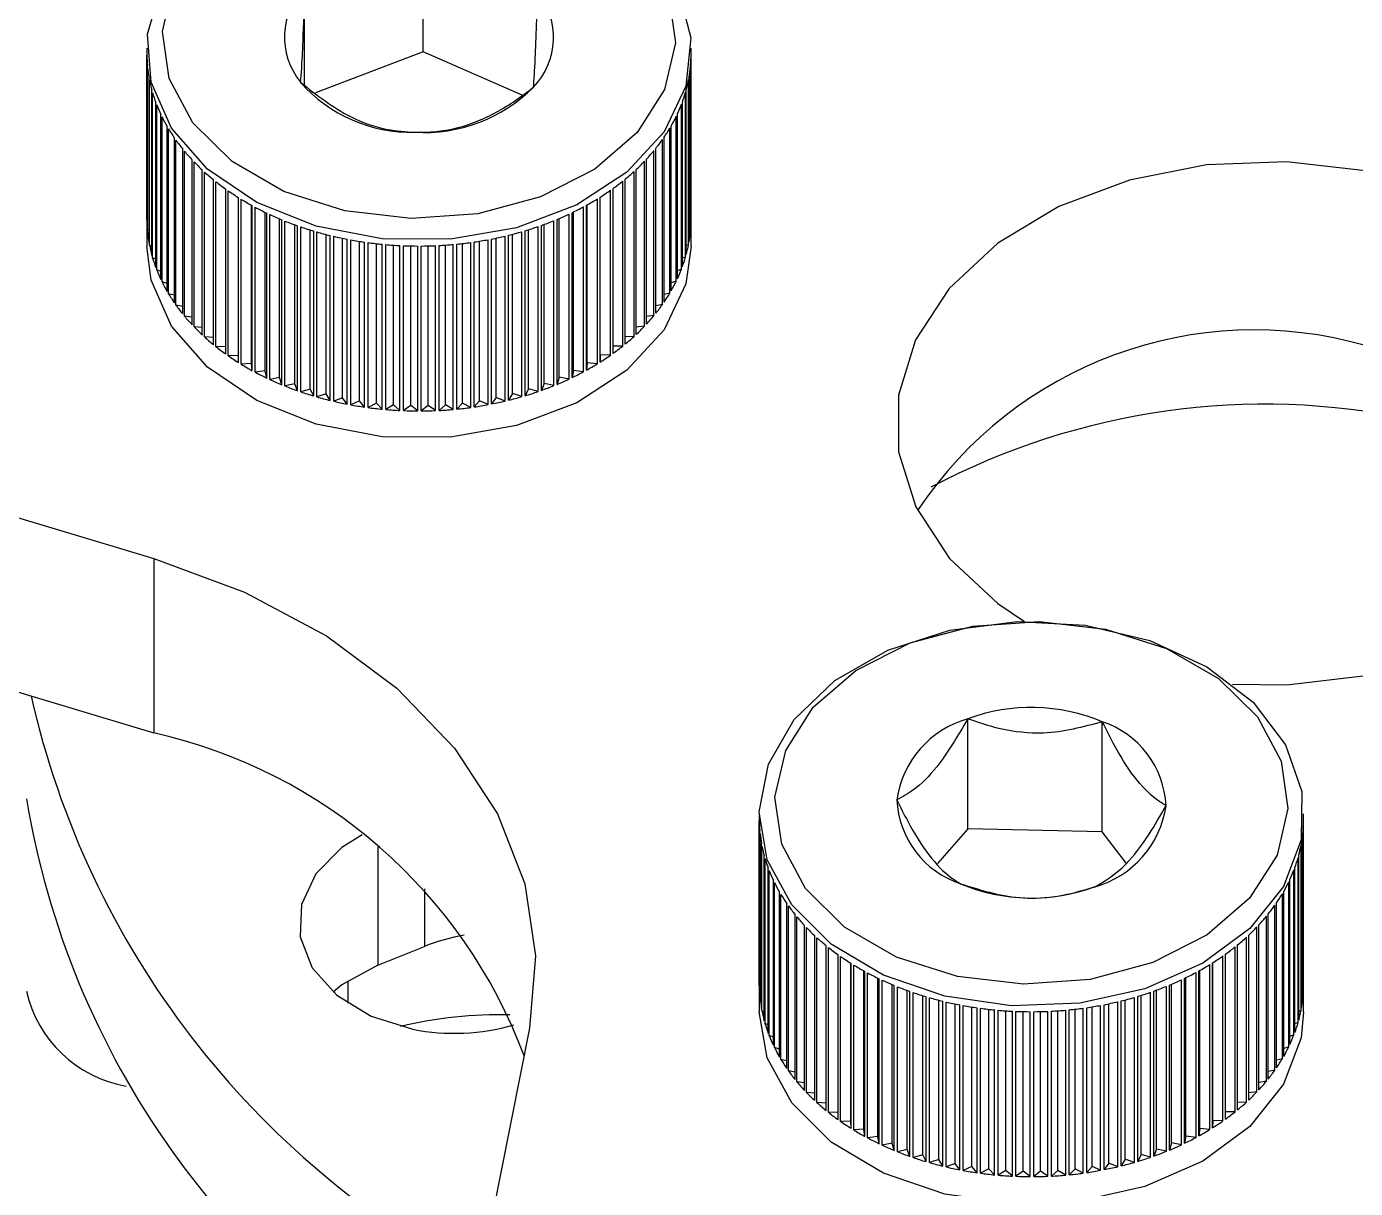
# Model space of a CAD drawing. Header units: inches. Extents: x -3.35 to 3.35, y -2.74 to 2.65.
# Drawn here: x -0.628 to 0.045, y 0.095 to 0.683 of the extents above; entities that cross this region are included whole.
import ezdxf

# ---------------------------------------------------------------- set-up
doc = ezdxf.new("R2010")
doc.units = ezdxf.units.IN
doc.header["$MEASUREMENT"] = 0

msp = doc.modelspace()

# ---------------------------------------------------------------- linework, layer by layer
at = {"color": 7, "linetype": 'Continuous', "lineweight": 25}
for p, q in [((-0.42711, 0.6701), (-0.42711, 0.72578)), ((-0.48719, 0.65333), (-0.48719, 0.70297)), ((-0.56701, 0.67202), (-0.56701, 0.5718)), ((-0.567, 0.58489), (-0.567, 0.66841)), ((-0.42711, 0.6701), (-0.48154, 0.64944)), ((-0.37688, 0.64811), (-0.42711, 0.6701)), ((-0.29142, 0.5718), (-0.29142, 0.67202)), ((-0.29142, 0.58527), (-0.29142, 0.66878)), ((-0.56675, 0.57979), (-0.56675, 0.66331)), ((-0.56663, 0.57852), (-0.56663, 0.66204)), ((-0.29175, 0.57889), (-0.29175, 0.66241)), ((-0.29164, 0.58017), (-0.29164, 0.66368)), ((-0.56591, 0.57345), (-0.56591, 0.65696)), ((-0.56567, 0.57218), (-0.56567, 0.6557)), ((-0.29268, 0.57255), (-0.29268, 0.65607)), ((-0.29245, 0.57382), (-0.29245, 0.65733)), ((-0.56448, 0.56715), (-0.56448, 0.65067)), ((-0.56413, 0.5659), (-0.56413, 0.64942)), ((-0.29419, 0.56627), (-0.29419, 0.64978)), ((-0.29384, 0.56752), (-0.29384, 0.65103)), ((-0.56248, 0.56093), (-0.56248, 0.64445)), ((-0.56201, 0.5597), (-0.56201, 0.64322)), ((-0.29628, 0.56006), (-0.29628, 0.64358)), ((-0.29581, 0.5613), (-0.29581, 0.64481)), ((-0.5599, 0.55482), (-0.5599, 0.63834)), ((-0.55931, 0.55362), (-0.55931, 0.63713)), ((-0.30146, 0.54919), (-0.30146, 0.63271)), ((-0.29894, 0.55397), (-0.29894, 0.63749)), ((-0.29836, 0.55518), (-0.29836, 0.6387)), ((-0.55676, 0.54885), (-0.55676, 0.63236)), ((-0.55607, 0.54767), (-0.55607, 0.63119)), ((-0.55308, 0.54303), (-0.55308, 0.62654)), ((-0.30512, 0.54336), (-0.30512, 0.62688)), ((-0.30215, 0.54801), (-0.30215, 0.63153)), ((-0.55228, 0.54188), (-0.55228, 0.6254)), ((-0.54886, 0.53739), (-0.54886, 0.62091)), ((-0.54796, 0.53629), (-0.54796, 0.6198)), ((-0.3102, 0.53661), (-0.3102, 0.62013)), ((-0.3093, 0.53772), (-0.3093, 0.62123)), ((-0.30591, 0.54222), (-0.30591, 0.62574)), ((-0.54414, 0.53196), (-0.54414, 0.61548)), ((-0.54313, 0.5309), (-0.54313, 0.61442)), ((-0.31499, 0.53121), (-0.31499, 0.61473)), ((-0.314, 0.53227), (-0.314, 0.61579)), ((-0.53892, 0.52676), (-0.53892, 0.61028)), ((-0.53782, 0.52575), (-0.53782, 0.60927)), ((-0.32028, 0.52604), (-0.32028, 0.60956)), ((-0.31919, 0.52706), (-0.31919, 0.61057)), ((-0.53323, 0.52181), (-0.53323, 0.60533)), ((-0.53204, 0.52085), (-0.53204, 0.60437)), ((-0.5271, 0.51714), (-0.5271, 0.60066)), ((-0.52582, 0.51624), (-0.52582, 0.59975)), ((-0.33223, 0.5165), (-0.33223, 0.60002)), ((-0.33095, 0.51741), (-0.33095, 0.60092)), ((-0.32603, 0.52113), (-0.32603, 0.60465)), ((-0.32485, 0.5221), (-0.32485, 0.60561)), ((-0.52063, 0.51643), (-0.52063, 0.59633)), ((-0.52054, 0.51276), (-0.52054, 0.59627)), ((-0.51919, 0.51192), (-0.51919, 0.59544)), ((-0.51403, 0.51235), (-0.51403, 0.59244)), ((-0.5136, 0.50869), (-0.5136, 0.59221)), ((-0.3444, 0.50892), (-0.3444, 0.59244)), ((-0.344, 0.51258), (-0.344, 0.59266)), ((-0.33884, 0.51216), (-0.33884, 0.59568)), ((-0.33748, 0.51301), (-0.33748, 0.59652)), ((-0.33742, 0.51668), (-0.33742, 0.59656)), ((-0.51217, 0.50792), (-0.51217, 0.59143)), ((-0.50706, 0.50859), (-0.50706, 0.58884)), ((-0.5063, 0.50495), (-0.5063, 0.58847)), ((-0.50479, 0.50425), (-0.50479, 0.58776)), ((-0.49976, 0.50515), (-0.49976, 0.58553)), ((-0.35823, 0.50535), (-0.35823, 0.58572)), ((-0.35319, 0.50445), (-0.35319, 0.58797)), ((-0.35169, 0.50516), (-0.35169, 0.58868)), ((-0.35095, 0.5088), (-0.35095, 0.58904)), ((-0.34583, 0.50814), (-0.34583, 0.59166)), ((-0.56675, 0.58473), (-0.567, 0.58489)), ((-0.49866, 0.50156), (-0.49866, 0.58508)), ((-0.4971, 0.50093), (-0.4971, 0.58444)), ((-0.49215, 0.50206), (-0.49215, 0.58256)), ((-0.49073, 0.49853), (-0.49073, 0.58205)), ((-0.48911, 0.49797), (-0.48911, 0.58148)), ((-0.48428, 0.49933), (-0.48428, 0.57992)), ((-0.48253, 0.49587), (-0.48253, 0.57939)), ((-0.48086, 0.49539), (-0.48086, 0.5789)), ((-0.37707, 0.49553), (-0.37707, 0.57904)), ((-0.3754, 0.49602), (-0.3754, 0.57953)), ((-0.37367, 0.49948), (-0.37367, 0.58006)), ((-0.36884, 0.49813), (-0.36884, 0.58165)), ((-0.36722, 0.4987), (-0.36722, 0.58221)), ((-0.36581, 0.50224), (-0.36581, 0.58272)), ((-0.36087, 0.50111), (-0.36087, 0.58463)), ((-0.35931, 0.50175), (-0.35931, 0.58527)), ((-0.29175, 0.57889), (-0.29245, 0.57851)), ((-0.29142, 0.58527), (-0.29164, 0.58512)), ((-0.56591, 0.57812), (-0.56663, 0.57852)), ((-0.56448, 0.5716), (-0.56567, 0.57218)), ((-0.47617, 0.49697), (-0.47617, 0.57763)), ((-0.47411, 0.4936), (-0.47411, 0.57711)), ((-0.4724, 0.49319), (-0.4724, 0.57671)), ((-0.46787, 0.49499), (-0.46787, 0.57571)), ((-0.46549, 0.49172), (-0.46549, 0.57524)), ((-0.46375, 0.49139), (-0.46375, 0.57491)), ((-0.45939, 0.49339), (-0.45939, 0.57416)), ((-0.45672, 0.49024), (-0.45672, 0.57376)), ((-0.45495, 0.49), (-0.45495, 0.57351)), ((-0.45079, 0.4922), (-0.45079, 0.573)), ((-0.44783, 0.48917), (-0.44783, 0.57269)), ((-0.44604, 0.48901), (-0.44604, 0.57253)), ((-0.44209, 0.4914), (-0.44209, 0.57222)), ((-0.43886, 0.48852), (-0.43886, 0.57204)), ((-0.41904, 0.48855), (-0.41904, 0.57206)), ((-0.41582, 0.49143), (-0.41582, 0.57226)), ((-0.41186, 0.48906), (-0.41186, 0.57257)), ((-0.41007, 0.48923), (-0.41007, 0.57274)), ((-0.40713, 0.49226), (-0.40713, 0.57306)), ((-0.40295, 0.49007), (-0.40295, 0.57358)), ((-0.40119, 0.49032), (-0.40119, 0.57383)), ((-0.39853, 0.49348), (-0.39853, 0.57424)), ((-0.39416, 0.49149), (-0.39416, 0.575)), ((-0.39242, 0.49182), (-0.39242, 0.57533)), ((-0.39007, 0.49509), (-0.39007, 0.57581)), ((-0.38552, 0.49331), (-0.38552, 0.57682)), ((-0.38382, 0.49372), (-0.38382, 0.57724)), ((-0.38177, 0.4971), (-0.38177, 0.57776)), ((-0.29268, 0.57255), (-0.29384, 0.57198)), ((-0.56248, 0.56521), (-0.56413, 0.5659)), ((-0.43706, 0.48844), (-0.43706, 0.57196)), ((-0.43334, 0.49101), (-0.43334, 0.57184)), ((-0.42985, 0.48828), (-0.42985, 0.5718)), ((-0.42805, 0.48828), (-0.42805, 0.5718)), ((-0.42457, 0.49102), (-0.42457, 0.57185)), ((-0.42084, 0.48846), (-0.42084, 0.57198)), ((-0.29419, 0.56627), (-0.29581, 0.56558)), ((-0.5599, 0.55894), (-0.56201, 0.5597)), ((-0.29628, 0.56006), (-0.29836, 0.55931)), ((-0.55676, 0.55284), (-0.55931, 0.55362)), ((-0.29894, 0.55397), (-0.30146, 0.5532)), ((-0.55308, 0.54692), (-0.55607, 0.54767)), ((-0.30215, 0.54801), (-0.30512, 0.54726)), ((-0.54886, 0.5412), (-0.55228, 0.54188)), ((-0.30591, 0.54222), (-0.3093, 0.54153)), ((-0.54414, 0.53571), (-0.54796, 0.53629)), ((-0.3102, 0.53661), (-0.314, 0.53603)), ((-0.53892, 0.53047), (-0.54313, 0.5309)), ((-0.53323, 0.5255), (-0.53782, 0.52575)), ((-0.32028, 0.52604), (-0.32485, 0.52578)), ((-0.31499, 0.53121), (-0.31919, 0.53077)), ((-0.5271, 0.52081), (-0.53204, 0.52085)), ((-0.32603, 0.52113), (-0.33095, 0.52108)), ((-0.90644, 0.51663), (-0.56346, 0.41366)), ((-0.52063, 0.51643), (-0.52582, 0.51624)), ((-0.52054, 0.51276), (-0.52063, 0.51643)), ((-0.51403, 0.51235), (-0.51919, 0.51192)), ((-0.5136, 0.50869), (-0.51403, 0.51235)), ((-0.344, 0.51258), (-0.3444, 0.50892)), ((-0.33884, 0.51216), (-0.344, 0.51258)), ((-0.33742, 0.51668), (-0.33748, 0.51301)), ((-0.33223, 0.5165), (-0.33742, 0.51668)), ((-0.50706, 0.50859), (-0.51217, 0.50792)), ((-0.5063, 0.50495), (-0.50706, 0.50859)), ((-0.49976, 0.50515), (-0.50479, 0.50425)), ((-0.49866, 0.50156), (-0.49976, 0.50515)), ((-0.35823, 0.50535), (-0.35931, 0.50175)), ((-0.35319, 0.50445), (-0.35823, 0.50535)), ((-0.35095, 0.5088), (-0.35169, 0.50516)), ((-0.34583, 0.50814), (-0.35095, 0.5088)), ((-0.49215, 0.50206), (-0.4971, 0.50093)), ((-0.49073, 0.49853), (-0.49215, 0.50206)), ((-0.48428, 0.49933), (-0.48911, 0.49797)), ((-0.48253, 0.49587), (-0.48428, 0.49933)), ((-0.37367, 0.49948), (-0.3754, 0.49602)), ((-0.36884, 0.49813), (-0.37367, 0.49948)), ((-0.36581, 0.50224), (-0.36722, 0.4987)), ((-0.36087, 0.50111), (-0.36581, 0.50224)), ((-0.47617, 0.49697), (-0.48086, 0.49539)), ((-0.47411, 0.4936), (-0.47617, 0.49697)), ((-0.46787, 0.49499), (-0.4724, 0.49319)), ((-0.46549, 0.49172), (-0.46787, 0.49499)), ((-0.45939, 0.49339), (-0.46375, 0.49139)), ((-0.45672, 0.49024), (-0.45939, 0.49339)), ((-0.45079, 0.4922), (-0.45495, 0.49)), ((-0.44783, 0.48917), (-0.45079, 0.4922)), ((-0.44209, 0.4914), (-0.44604, 0.48901)), ((-0.43886, 0.48852), (-0.44209, 0.4914)), ((-0.41582, 0.49143), (-0.41904, 0.48855)), ((-0.41186, 0.48906), (-0.41582, 0.49143)), ((-0.40713, 0.49226), (-0.41007, 0.48923)), ((-0.40295, 0.49007), (-0.40713, 0.49226)), ((-0.39853, 0.49348), (-0.40119, 0.49032)), ((-0.39416, 0.49149), (-0.39853, 0.49348)), ((-0.39007, 0.49509), (-0.39242, 0.49182)), ((-0.38552, 0.49331), (-0.39007, 0.49509)), ((-0.38177, 0.4971), (-0.38382, 0.49372)), ((-0.37707, 0.49553), (-0.38177, 0.4971)), ((-0.43334, 0.49101), (-0.43706, 0.48844)), ((-0.42985, 0.48828), (-0.43334, 0.49101)), ((-0.42457, 0.49102), (-0.42805, 0.48828)), ((-0.42084, 0.48846), (-0.42457, 0.49102)), ((-0.90644, 0.42824), (-0.56346, 0.32527)), ((-0.56346, 0.41366), (-0.56346, 0.32527)), ((-0.15133, 0.2767), (-0.15133, 0.33237)), ((-0.08317, 0.27521), (-0.08317, 0.33089)), ((-0.25686, 0.28432), (-0.25686, 0.1841)), ((0.01873, 0.1841), (0.01873, 0.28432)), ((-0.25686, 0.1972), (-0.25686, 0.28072)), ((-0.15133, 0.2767), (-0.16671, 0.25914)), ((-0.08317, 0.27521), (-0.15133, 0.2767)), ((0.0185, 0.19247), (0.0185, 0.27599)), ((0.01872, 0.19757), (0.01872, 0.28109)), ((-0.25661, 0.1921), (-0.25661, 0.27562)), ((-0.25649, 0.19083), (-0.25649, 0.27434)), ((-0.25577, 0.18575), (-0.25577, 0.26927)), ((-0.07098, 0.25916), (-0.08317, 0.27521)), ((0.01769, 0.18612), (0.01769, 0.26964)), ((0.01839, 0.1912), (0.01839, 0.27472)), ((-0.44998, 0.26756), (-0.44998, 0.20773)), ((-0.25553, 0.18449), (-0.25553, 0.268)), ((-0.25434, 0.17946), (-0.25434, 0.26297)), ((0.0163, 0.17982), (0.0163, 0.26334)), ((0.01746, 0.18486), (0.01746, 0.26838)), ((-0.25398, 0.17821), (-0.25398, 0.26172)), ((-0.25233, 0.17324), (-0.25233, 0.25676)), ((0.01386, 0.17237), (0.01386, 0.25589)), ((0.01433, 0.1736), (0.01433, 0.25712)), ((0.01595, 0.17857), (0.01595, 0.26209)), ((-0.25186, 0.17201), (-0.25186, 0.25553)), ((-0.24975, 0.16713), (-0.24975, 0.25065)), ((-0.24917, 0.16592), (-0.24917, 0.24944)), ((0.01121, 0.16628), (0.01121, 0.24979)), ((0.01178, 0.16749), (0.01178, 0.251)), ((-0.42646, 0.24637), (-0.42646, 0.21713)), ((-0.24662, 0.16115), (-0.24662, 0.24467)), ((-0.24592, 0.15998), (-0.24592, 0.24349)), ((0.00799, 0.16032), (0.00799, 0.24384)), ((0.00868, 0.1615), (0.00868, 0.24502)), ((-0.24293, 0.15533), (-0.24293, 0.23885)), ((-0.24213, 0.15419), (-0.24213, 0.23771)), ((0.00423, 0.15453), (0.00423, 0.23804)), ((0.00503, 0.15567), (0.00503, 0.23919)), ((-0.23872, 0.1497), (-0.23872, 0.23321)), ((-0.23782, 0.14859), (-0.23782, 0.23211)), ((-0.00005, 0.14892), (-0.00005, 0.23243)), ((0.00084, 0.15002), (0.00084, 0.23354)), ((-0.23399, 0.14427), (-0.23399, 0.22778)), ((-0.23299, 0.14321), (-0.23299, 0.22672)), ((-0.22878, 0.13907), (-0.22878, 0.22258)), ((-0.00904, 0.13937), (-0.00904, 0.22288)), ((-0.00485, 0.14352), (-0.00485, 0.22703)), ((-0.00385, 0.14458), (-0.00385, 0.2281)), ((-0.44998, 0.20773), (-0.42646, 0.21713)), ((-0.22768, 0.13806), (-0.22768, 0.22157)), ((-0.22309, 0.13412), (-0.22309, 0.21764)), ((-0.2219, 0.13316), (-0.2219, 0.21668)), ((-0.01589, 0.13344), (-0.01589, 0.21696)), ((-0.0147, 0.1344), (-0.0147, 0.21792)), ((-0.01014, 0.13835), (-0.01014, 0.22187)), ((-0.21695, 0.12945), (-0.21695, 0.21296)), ((-0.21568, 0.12855), (-0.21568, 0.21206)), ((-0.21049, 0.12874), (-0.21049, 0.20863)), ((-0.02734, 0.12531), (-0.02734, 0.20883)), ((-0.02728, 0.12899), (-0.02728, 0.20887)), ((-0.02208, 0.12881), (-0.02208, 0.21232)), ((-0.02081, 0.12971), (-0.02081, 0.21323)), ((-0.2104, 0.12507), (-0.2104, 0.20858)), ((-0.20904, 0.12423), (-0.20904, 0.20774)), ((-0.20388, 0.12466), (-0.20388, 0.20475)), ((-0.20346, 0.121), (-0.20346, 0.20451)), ((-0.20202, 0.12022), (-0.20202, 0.20374)), ((-0.03569, 0.12045), (-0.03569, 0.20397)), ((-0.03426, 0.12123), (-0.03426, 0.20474)), ((-0.03386, 0.12489), (-0.03386, 0.20497)), ((-0.02869, 0.12447), (-0.02869, 0.20799)), ((-0.46523, 0.19977), (-0.46523, 0.18835)), ((-0.25661, 0.19704), (-0.25686, 0.1972)), ((-0.19691, 0.1209), (-0.19691, 0.20114)), ((-0.19615, 0.11726), (-0.19615, 0.20078)), ((-0.19465, 0.11655), (-0.19465, 0.20007)), ((-0.18961, 0.11746), (-0.18961, 0.19784)), ((-0.18852, 0.11387), (-0.18852, 0.19738)), ((-0.18695, 0.11323), (-0.18695, 0.19675)), ((-0.05072, 0.11342), (-0.05072, 0.19693)), ((-0.04916, 0.11406), (-0.04916, 0.19757)), ((-0.04809, 0.11765), (-0.04809, 0.19803)), ((-0.04304, 0.11676), (-0.04304, 0.20028)), ((-0.04155, 0.11747), (-0.04155, 0.20099)), ((-0.0408, 0.12111), (-0.0408, 0.20135)), ((0.01872, 0.19757), (0.0185, 0.19743)), ((-0.25577, 0.19043), (-0.25649, 0.19083)), ((-0.18201, 0.11437), (-0.18201, 0.19486)), ((-0.18058, 0.11084), (-0.18058, 0.19435)), ((-0.17897, 0.11027), (-0.17897, 0.19379)), ((-0.17414, 0.11164), (-0.17414, 0.19222)), ((-0.17239, 0.10818), (-0.17239, 0.19169)), ((-0.17072, 0.10769), (-0.17072, 0.19121)), ((-0.16603, 0.10928), (-0.16603, 0.18994)), ((-0.16396, 0.1059), (-0.16396, 0.18942)), ((-0.16226, 0.1055), (-0.16226, 0.18901)), ((-0.07538, 0.10561), (-0.07538, 0.18913)), ((-0.07367, 0.10603), (-0.07367, 0.18954)), ((-0.07162, 0.1094), (-0.07162, 0.19006)), ((-0.06693, 0.10783), (-0.06693, 0.19135)), ((-0.06526, 0.10832), (-0.06526, 0.19184)), ((-0.06353, 0.11179), (-0.06353, 0.19237)), ((-0.0587, 0.11044), (-0.0587, 0.19395)), ((-0.05708, 0.111), (-0.05708, 0.19452)), ((-0.05567, 0.11454), (-0.05567, 0.19503)), ((0.01839, 0.1912), (0.01769, 0.19081)), ((-0.25434, 0.18391), (-0.25553, 0.18449)), ((-0.15772, 0.10729), (-0.15772, 0.18802)), ((-0.15535, 0.10403), (-0.15535, 0.18754)), ((-0.1536, 0.1037), (-0.1536, 0.18721)), ((-0.14925, 0.1057), (-0.14925, 0.18647)), ((-0.14658, 0.10255), (-0.14658, 0.18607)), ((-0.14481, 0.1023), (-0.14481, 0.18582)), ((-0.14064, 0.1045), (-0.14064, 0.18531)), ((-0.13769, 0.10148), (-0.13769, 0.185)), ((-0.1359, 0.10132), (-0.1359, 0.18483)), ((-0.13195, 0.10371), (-0.13195, 0.18453)), ((-0.12872, 0.10083), (-0.12872, 0.18434)), ((-0.12692, 0.10075), (-0.12692, 0.18426)), ((-0.1232, 0.10331), (-0.1232, 0.18415)), ((-0.11971, 0.10059), (-0.11971, 0.18411)), ((-0.1179, 0.10059), (-0.1179, 0.18411)), ((-0.11443, 0.10332), (-0.11443, 0.18416)), ((-0.11069, 0.10077), (-0.11069, 0.18428)), ((-0.10889, 0.10085), (-0.10889, 0.18437)), ((-0.10568, 0.10374), (-0.10568, 0.18457)), ((-0.10171, 0.10136), (-0.10171, 0.18488)), ((-0.09993, 0.10153), (-0.09993, 0.18505)), ((-0.09699, 0.10456), (-0.09699, 0.18536)), ((-0.09281, 0.10237), (-0.09281, 0.18589)), ((-0.09104, 0.10262), (-0.09104, 0.18614)), ((-0.08839, 0.10578), (-0.08839, 0.18655)), ((-0.08402, 0.10379), (-0.08402, 0.18731)), ((-0.08228, 0.10412), (-0.08228, 0.18764)), ((-0.07992, 0.1074), (-0.07992, 0.18812)), ((0.01746, 0.18486), (0.0163, 0.18429)), ((-0.37316, 0.17578), (-0.42505, -0.08513)), ((-0.25233, 0.17751), (-0.25398, 0.17821)), ((0.01595, 0.17857), (0.01433, 0.17788)), ((-0.24975, 0.17125), (-0.25186, 0.17201)), ((0.01386, 0.17237), (0.01178, 0.17162)), ((-0.24662, 0.16515), (-0.24917, 0.16592)), ((0.01121, 0.16628), (0.00868, 0.1655)), ((-0.24293, 0.15923), (-0.24592, 0.15998)), ((0.00799, 0.16032), (0.00503, 0.15957)), ((-0.23872, 0.15351), (-0.24213, 0.15419)), ((-0.23399, 0.14802), (-0.23782, 0.14859)), ((-0.00005, 0.14892), (-0.00385, 0.14834)), ((0.00423, 0.15453), (0.00084, 0.15384)), ((-0.22878, 0.14278), (-0.23299, 0.14321)), ((-0.00485, 0.14352), (-0.00904, 0.14308)), ((-0.22309, 0.1378), (-0.22768, 0.13806)), ((-0.01014, 0.13835), (-0.0147, 0.13809)), ((-0.21695, 0.13312), (-0.2219, 0.13316)), ((-0.21049, 0.12874), (-0.21568, 0.12855)), ((-0.2104, 0.12507), (-0.21049, 0.12874)), ((-0.02728, 0.12899), (-0.02734, 0.12531)), ((-0.02208, 0.12881), (-0.02728, 0.12899)), ((-0.01589, 0.13344), (-0.02081, 0.13339)), ((-0.20388, 0.12466), (-0.20904, 0.12423)), ((-0.20346, 0.121), (-0.20388, 0.12466)), ((-0.03386, 0.12489), (-0.03426, 0.12123)), ((-0.02869, 0.12447), (-0.03386, 0.12489)), ((-0.19691, 0.1209), (-0.20202, 0.12022)), ((-0.19615, 0.11726), (-0.19691, 0.1209)), ((-0.18961, 0.11746), (-0.19465, 0.11655)), ((-0.18852, 0.11387), (-0.18961, 0.11746)), ((-0.05567, 0.11454), (-0.05708, 0.111)), ((-0.05072, 0.11342), (-0.05567, 0.11454)), ((-0.04809, 0.11765), (-0.04916, 0.11406)), ((-0.04304, 0.11676), (-0.04809, 0.11765)), ((-0.0408, 0.12111), (-0.04155, 0.11747)), ((-0.03569, 0.12045), (-0.0408, 0.12111)), ((-0.18201, 0.11437), (-0.18695, 0.11323)), ((-0.18058, 0.11084), (-0.18201, 0.11437)), ((-0.17414, 0.11164), (-0.17897, 0.11027)), ((-0.17239, 0.10818), (-0.17414, 0.11164)), ((-0.16603, 0.10928), (-0.17072, 0.10769)), ((-0.16396, 0.1059), (-0.16603, 0.10928)), ((-0.07162, 0.1094), (-0.07367, 0.10603)), ((-0.06693, 0.10783), (-0.07162, 0.1094)), ((-0.06353, 0.11179), (-0.06526, 0.10832)), ((-0.0587, 0.11044), (-0.06353, 0.11179)), ((-0.15772, 0.10729), (-0.16226, 0.1055)), ((-0.15535, 0.10403), (-0.15772, 0.10729)), ((-0.14925, 0.1057), (-0.1536, 0.1037)), ((-0.14658, 0.10255), (-0.14925, 0.1057)), ((-0.14064, 0.1045), (-0.14481, 0.1023)), ((-0.13769, 0.10148), (-0.14064, 0.1045)), ((-0.13195, 0.10371), (-0.1359, 0.10132)), ((-0.12872, 0.10083), (-0.13195, 0.10371)), ((-0.1232, 0.10331), (-0.12692, 0.10075)), ((-0.11971, 0.10059), (-0.1232, 0.10331)), ((-0.11443, 0.10332), (-0.1179, 0.10059)), ((-0.11069, 0.10077), (-0.11443, 0.10332)), ((-0.10568, 0.10374), (-0.10889, 0.10085)), ((-0.10171, 0.10136), (-0.10568, 0.10374)), ((-0.09699, 0.10456), (-0.09993, 0.10153)), ((-0.09281, 0.10237), (-0.09699, 0.10456)), ((-0.08839, 0.10578), (-0.09104, 0.10262)), ((-0.08402, 0.10379), (-0.08839, 0.10578)), ((-0.07992, 0.1074), (-0.08228, 0.10412)), ((-0.07538, 0.10561), (-0.07992, 0.1074))]:
    msp.add_line(p, q, dxfattribs=at)
at = {"color": 7, "linetype": 'Continuous', "lineweight": 25, "flags": 128}
for points in [[(-0.29775, 0.70121), (-0.29161, 0.67718), (-0.29412, 0.65282), (-0.30512, 0.62966), (-0.32391, 0.60917), (-0.34932, 0.59263), (-0.37975, 0.58107), (-0.41329, 0.57523), (-0.44783, 0.57547), (-0.4812, 0.58178), (-0.5113, 0.59376), (-0.53625, 0.61065), (-0.55447, 0.6314), (-0.56481, 0.6547), (-0.56664, 0.67909), (-0.55984, 0.70304)], [(-0.30274, 0.69862), (-0.29935, 0.67476), (-0.30481, 0.65109), (-0.31875, 0.62922), (-0.34022, 0.61065), (-0.36775, 0.59665), (-0.39947, 0.58816), (-0.43321, 0.58576), (-0.46669, 0.58962), (-0.49761, 0.59948), (-0.52387, 0.61466), (-0.54367, 0.63412), (-0.55568, 0.65655), (-0.55907, 0.68041), (-0.55361, 0.70408)], [(0.05012, 0.60979), (0.01011, 0.61442), (-0.03037, 0.61287), (-0.06944, 0.60519), (-0.10526, 0.59176), (-0.13615, 0.57319), (-0.16068, 0.55036), (-0.1777, 0.52434), (-0.18641, 0.49634), (-0.1864, 0.46767), (-0.17767, 0.43967), (-0.16064, 0.41366), (-0.1361, 0.39084), (-0.12261, 0.38173)], [(-0.0173, 0.35002), (0.01019, 0.34965), (0.0502, 0.35429), (0.08786, 0.36491), (0.12142, 0.381), (0.14929, 0.40182), (0.17019, 0.42639), (0.18313, 0.45356), (0.1875, 0.48206), (0.18311, 0.51056), (0.17015, 0.53773), (0.14924, 0.56229), (0.12135, 0.5831), (0.08779, 0.59919), (0.05012, 0.60979)], [(-0.29142, 0.5718), (-0.29412, 0.5526), (-0.30512, 0.52944), (-0.32391, 0.50895), (-0.34932, 0.49241), (-0.37975, 0.48085), (-0.41329, 0.47501), (-0.44783, 0.47525), (-0.4812, 0.48156), (-0.5113, 0.49354), (-0.53625, 0.51043), (-0.55447, 0.53118), (-0.56481, 0.55448), (-0.56701, 0.5718)], [(-0.56346, 0.41366), (-0.51752, 0.39661), (-0.47612, 0.37449), (-0.44036, 0.34791), (-0.41121, 0.31756), (-0.38944, 0.28425), (-0.37563, 0.24889), (-0.37016, 0.21241), (-0.37316, 0.17578)], [(-0.24047, 0.23823), (-0.25287, 0.26102), (-0.25686, 0.28528), (-0.25219, 0.30948), (-0.23916, 0.3321), (-0.21858, 0.35172), (-0.19175, 0.3671), (-0.16036, 0.37728), (-0.12637, 0.38162), (-0.09192, 0.37985), (-0.05917, 0.37207), (-0.03019, 0.35878), (-0.0068, 0.34082), (0.00954, 0.3193), (0.0178, 0.29558), (0.01746, 0.27116), (0.00854, 0.24756), (-0.00839, 0.22628), (-0.03229, 0.20864), (-0.06163, 0.19576), (-0.09458, 0.18844), (-0.12908, 0.18715), (-0.16294, 0.19196), (-0.19405, 0.20257), (-0.22044, 0.21833), (-0.24047, 0.23823)], [(-0.23353, 0.24643), (-0.24554, 0.26886), (-0.24893, 0.29272), (-0.24347, 0.31639), (-0.22953, 0.33825), (-0.20806, 0.35682), (-0.18053, 0.37083), (-0.14881, 0.37932), (-0.11507, 0.38172), (-0.08159, 0.37786), (-0.05067, 0.368), (-0.02442, 0.35282), (-0.00461, 0.33335), (0.0074, 0.31092), (0.01079, 0.28706), (0.00533, 0.26339), (-0.00861, 0.24153), (-0.03007, 0.22296), (-0.0576, 0.20895), (-0.08932, 0.20046), (-0.12307, 0.19807), (-0.15654, 0.20193), (-0.18746, 0.21178), (-0.21372, 0.22696), (-0.23353, 0.24643)], [(-0.45794, 0.27368), (-0.4682, 0.26728), (-0.48152, 0.25393), (-0.48878, 0.23842), (-0.48936, 0.22208), (-0.48322, 0.20633), (-0.47087, 0.19252), (-0.45338, 0.18184), (-0.43226, 0.17521)], [(-0.44998, 0.20773), (-0.4682, 0.19768), (-0.47268, 0.19406)], [(-0.24047, 0.13801), (-0.25287, 0.1608), (-0.25686, 0.1841)], [(0.01873, 0.1841), (0.01746, 0.17094), (0.00854, 0.14734), (-0.00839, 0.12606), (-0.03229, 0.10842), (-0.06163, 0.09554), (-0.09458, 0.08822), (-0.12908, 0.08693), (-0.16294, 0.09174), (-0.19405, 0.10236), (-0.22044, 0.11811), (-0.24047, 0.13801)]]:
    msp.add_lwpolyline(points, dxfattribs=at)
at = {"color": 7, "linetype": 'Continuous', "lineweight": 25}
for centre, radius, start, end in [((-0.46059, 0.67767), 0.03671, 136.43123, 218.57864), ((-0.39783, 0.6775), 0.03671, 316.43123, 38.57864), ((-0.49797, 0.66924), 0.06904, 180.68773, 184.92493), ((-0.36043, 0.66924), 0.06901, 355.38581, 359.62407), ((-0.49707, 0.66933), 0.06995, 185.9837, 190.18405), ((-0.36128, 0.66932), 0.06987, 350.12302, 354.32649), ((-0.49531, 0.66967), 0.07174, 191.22905, 195.35922), ((-0.43307, 0.70427), 0.0749, 221.36151, 271.34856), ((-0.36299, 0.66964), 0.07161, 344.94184, 349.07699), ((-0.49275, 0.6704), 0.0744, 196.38245, 200.41353), ((-0.42658, 0.70745), 0.0782, 266.53155, 315.05262), ((-0.3655, 0.67034), 0.07422, 339.87953, 343.91713), ((-0.48947, 0.67166), 0.07791, 201.40838, 205.31724), ((-0.36874, 0.67157), 0.07768, 334.96629, 338.88286), ((-0.48556, 0.67355), 0.08226, 206.2787, 210.04862), ((-0.37262, 0.67342), 0.08198, 330.22433, 334.00276), ((-0.48113, 0.67616), 0.0874, 210.97334, 214.59395), ((-0.37702, 0.67599), 0.08708, 325.66782, 329.29738), ((-0.47631, 0.67954), 0.09328, 215.48015, 218.94684), ((-0.47124, 0.68371), 0.09985, 219.79409, 223.10714), ((-0.38688, 0.68344), 0.09944, 317.13205, 320.45404), ((-0.38182, 0.67932), 0.09292, 321.30357, 324.77934), ((-0.46605, 0.68864), 0.107, 223.9161, 227.07967), ((-0.39207, 0.68833), 0.10657, 313.14868, 316.32087), ((-0.46088, 0.69428), 0.11466, 227.85186, 230.873), ((-0.39725, 0.69393), 0.1142, 309.34512, 312.37439), ((-0.45585, 0.70054), 0.12269, 231.61052, 234.49827), ((-0.45108, 0.70731), 0.13097, 235.20362, 237.96831), ((-0.40708, 0.7069), 0.13048, 302.23152, 305.00315), ((-0.40229, 0.70016), 0.12221, 305.71031, 308.60563), ((-0.44667, 0.71444), 0.13936, 238.64421, 241.29689), ((-0.4115, 0.71401), 0.13886, 298.89502, 301.55397), ((-0.44271, 0.72176), 0.14768, 241.94618, 244.49817), ((-0.43926, 0.7291), 0.15579, 245.12372, 247.58636), ((-0.41898, 0.72867), 0.15533, 292.59222, 295.0598), ((-0.41549, 0.72133), 0.1472, 295.68665, 298.24425), ((-0.49797, 0.58572), 0.06904, 180.68773, 184.92493), ((-0.43635, 0.73626), 0.16352, 248.19098, 250.5754), ((-0.43399, 0.74304), 0.1707, 251.16186, 253.47892), ((-0.43217, 0.74926), 0.17718, 254.04989, 256.31009), ((-0.42616, 0.74892), 0.17683, 283.85449, 286.11775), ((-0.42431, 0.74266), 0.1703, 286.68955, 289.01028), ((-0.42192, 0.73585), 0.16308, 289.59773, 291.98645), ((-0.36128, 0.5858), 0.06987, 350.12302, 354.32649), ((-0.36043, 0.58572), 0.06901, 355.38581, 359.62407), ((-0.49707, 0.58581), 0.06995, 185.9837, 190.18405), ((-0.49531, 0.58615), 0.07174, 191.22905, 195.35922), ((-0.43086, 0.75475), 0.18282, 256.86815, 259.08164), ((-0.43, 0.75933), 0.18749, 259.62927, 261.80588), ((-0.4295, 0.76289), 0.19108, 262.34552, 264.49478), ((-0.42927, 0.7653), 0.1935, 265.02877, 267.16002), ((-0.42914, 0.76519), 0.1934, 272.99613, 275.12818), ((-0.42891, 0.76271), 0.1909, 275.66244, 277.81305), ((-0.42839, 0.75909), 0.18724, 278.35309, 280.5316), ((-0.4275, 0.75445), 0.18252, 281.07978, 283.29574), ((-0.36299, 0.58612), 0.07161, 344.94184, 349.07699), ((-0.49275, 0.58688), 0.0744, 196.38245, 200.41353), ((-0.42921, 0.76651), 0.19471, 267.69067, 269.81309), ((-0.42921, 0.76647), 0.19468, 270.34266, 272.46535), ((-0.3655, 0.58683), 0.07422, 339.87953, 343.91713), ((-0.48947, 0.58814), 0.07791, 201.40838, 205.31724), ((-0.36874, 0.58805), 0.07768, 334.96629, 338.88286), ((-0.48556, 0.59004), 0.08226, 206.2787, 210.04862), ((-0.37262, 0.58991), 0.08198, 330.22433, 334.00276), ((-0.48113, 0.59265), 0.0874, 210.97334, 214.59395), ((-0.37702, 0.59247), 0.08708, 325.66782, 329.29738), ((-0.47631, 0.59603), 0.09328, 215.48015, 218.94684), ((-0.38182, 0.59581), 0.09292, 321.30357, 324.77934), ((-0.47124, 0.60019), 0.09985, 219.79409, 223.10714), ((-0.38688, 0.59992), 0.09944, 317.13205, 320.45404), ((-0.46605, 0.60512), 0.107, 223.9161, 227.07967), ((-0.46088, 0.61076), 0.11466, 227.85186, 230.873), ((-0.39725, 0.61041), 0.1142, 309.34512, 312.37439), ((-0.39207, 0.60481), 0.10657, 313.14868, 316.32087), ((-0.00619, 0.32447), 0.20483, 74.04321, 146.39282), ((-0.45585, 0.61702), 0.12269, 231.61052, 234.49827), ((-0.40229, 0.61664), 0.12221, 305.71031, 308.60563), ((-0.45108, 0.62379), 0.13097, 235.20362, 237.96831), ((-0.44667, 0.63092), 0.13936, 238.64421, 241.29689), ((-0.4115, 0.6305), 0.13886, 298.89502, 301.55397), ((-0.40708, 0.62338), 0.13048, 302.23152, 305.00315), ((-0.44271, 0.63825), 0.14768, 241.94618, 244.49817), ((-0.41549, 0.63782), 0.1472, 295.68665, 298.24425), ((-0.43926, 0.64559), 0.15579, 245.12372, 247.58636), ((-0.43635, 0.65274), 0.16352, 248.19098, 250.5754), ((-0.43399, 0.65953), 0.1707, 251.16186, 253.47892), ((-0.42431, 0.65914), 0.1703, 286.68955, 289.01028), ((-0.42192, 0.65233), 0.16308, 289.59773, 291.98645), ((-0.41898, 0.64516), 0.15533, 292.59222, 295.0598), ((-0.43217, 0.66575), 0.17718, 254.04989, 256.31009), ((-0.43086, 0.67123), 0.18282, 256.86815, 259.08164), ((-0.43, 0.67582), 0.18749, 259.62927, 261.80588), ((-0.42839, 0.67557), 0.18724, 278.35309, 280.5316), ((-0.4275, 0.67093), 0.18252, 281.07978, 283.29574), ((-0.42616, 0.6654), 0.17683, 283.85449, 286.11775), ((-0.00062, 0.12939), 0.36228, 78.15009, 117.86368), ((-0.4295, 0.67937), 0.19108, 262.34552, 264.49478), ((-0.42927, 0.68179), 0.1935, 265.02877, 267.16002), ((-0.42921, 0.68299), 0.19471, 267.69067, 269.81309), ((-0.42921, 0.68296), 0.19468, 270.34266, 272.46535), ((-0.42914, 0.68168), 0.1934, 272.99613, 275.12818), ((-0.42891, 0.67919), 0.1909, 275.66244, 277.81305), ((-0.19267, 0.44209), 0.44395, 192.77276, 242.38839), ((-0.11913, 0.24552), 0.09263, 67.16072, 110.34304), ((-0.13794, 0.28443), 0.04978, 105.6091, 171.97699), ((-0.09795, 0.28617), 0.0471, 2.7208, 71.7062), ((-0.6206, 0.07052), 0.26108, 20.44005, 77.35772), ((-0.20684, 0.3613), 0.42675, 189.35558, 241.44746), ((-0.14018, 0.29361), 0.0471, 182.7208, 251.7062), ((-0.1002, 0.29535), 0.04978, 285.6091, 351.97699), ((-0.18783, 0.28154), 0.06904, 180.68773, 184.92493), ((-0.05028, 0.28154), 0.06901, 355.38581, 359.62407), ((-0.18692, 0.28164), 0.06995, 185.9837, 190.18405), ((-0.05114, 0.28163), 0.06987, 350.12302, 354.32649), ((-0.18517, 0.28197), 0.07174, 191.22905, 195.35922), ((-0.05285, 0.28194), 0.07161, 344.94184, 349.07699), ((-0.18261, 0.28271), 0.0744, 196.38245, 200.41353), ((-0.0586, 0.28387), 0.07768, 334.96629, 338.88286), ((-0.05536, 0.28265), 0.07422, 339.87953, 343.91713), ((-0.17933, 0.28397), 0.07791, 201.40838, 205.31724), ((-0.17541, 0.28586), 0.08226, 206.2787, 210.04862), ((-0.06248, 0.28573), 0.08198, 330.22433, 334.00276), ((-0.17099, 0.28847), 0.0874, 210.97334, 214.59395), ((-0.11901, 0.33427), 0.09263, 247.16072, 290.34304), ((-0.06688, 0.2883), 0.08708, 325.66782, 329.29738), ((-0.16617, 0.29185), 0.09328, 215.48015, 218.94684), ((-0.07167, 0.29163), 0.09292, 321.30357, 324.77934), ((-0.1611, 0.29601), 0.09985, 219.79409, 223.10714), ((-0.07674, 0.29575), 0.09944, 317.13205, 320.45404), ((-0.38954, 0.12401), 0.10018, 99.62174, 111.62454), ((-0.15591, 0.30094), 0.107, 223.9161, 227.07967), ((-0.08192, 0.30063), 0.10657, 313.14868, 316.32087), ((-0.15073, 0.30658), 0.11466, 227.85186, 230.873), ((-0.1457, 0.31285), 0.12269, 231.61052, 234.49827), ((-0.09215, 0.31246), 0.12221, 305.71031, 308.60563), ((-0.0871, 0.30623), 0.1142, 309.34512, 312.37439), ((-0.14093, 0.31962), 0.13097, 235.20362, 237.96831), ((-0.09693, 0.31921), 0.13048, 302.23152, 305.00315), ((-0.13653, 0.32675), 0.13936, 238.64421, 241.29689), ((-0.13257, 0.33407), 0.14768, 241.94618, 244.49817), ((-0.10535, 0.33364), 0.1472, 295.68665, 298.24425), ((-0.10136, 0.32632), 0.13886, 298.89502, 301.55397), ((-0.18783, 0.19803), 0.06904, 180.68773, 184.92493), ((-0.12911, 0.34141), 0.15579, 245.12372, 247.58636), ((-0.1262, 0.34857), 0.16352, 248.19098, 250.5754), ((-0.11178, 0.34815), 0.16308, 289.59773, 291.98645), ((-0.10883, 0.34098), 0.15533, 292.59222, 295.0598), ((-0.05028, 0.19803), 0.06901, 355.38581, 359.62407), ((-0.56678, 0.20818), 0.06265, 192.62504, 260.20685), ((-0.18692, 0.19812), 0.06995, 185.9837, 190.18405), ((-0.12385, 0.35535), 0.1707, 251.16186, 253.47892), ((-0.12203, 0.36157), 0.17718, 254.04989, 256.31009), ((-0.12072, 0.36705), 0.18282, 256.86815, 259.08164), ((-0.11735, 0.36676), 0.18252, 281.07978, 283.29574), ((-0.11601, 0.36122), 0.17683, 283.85449, 286.11775), ((-0.11417, 0.35496), 0.1703, 286.68955, 289.01028), ((-0.05114, 0.19811), 0.06987, 350.12302, 354.32649), ((-0.38797, -0.0345), 0.2171, 88.74024, 103.45917), ((-0.18517, 0.19846), 0.07174, 191.22905, 195.35922), ((-0.11985, 0.37164), 0.18749, 259.62927, 261.80588), ((-0.11935, 0.37519), 0.19108, 262.34552, 264.49478), ((-0.11913, 0.37761), 0.1935, 265.02877, 267.16002), ((-0.11907, 0.37882), 0.19471, 267.69067, 269.81309), ((-0.11907, 0.37878), 0.19468, 270.34266, 272.46535), ((-0.119, 0.3775), 0.1934, 272.99613, 275.12818), ((-0.11876, 0.37502), 0.1909, 275.66244, 277.81305), ((-0.11824, 0.3714), 0.18724, 278.35309, 280.5316), ((-0.05285, 0.19843), 0.07161, 344.94184, 349.07699), ((-0.41124, 0.28211), 0.10895, 258.87676, 286.04055), ((-0.18261, 0.19919), 0.0744, 196.38245, 200.41353), ((-0.05536, 0.19913), 0.07422, 339.87953, 343.91713), ((-0.17933, 0.20045), 0.07791, 201.40838, 205.31724), ((-0.0586, 0.20036), 0.07768, 334.96629, 338.88286), ((-0.17541, 0.20234), 0.08226, 206.2787, 210.04862), ((-0.06248, 0.20221), 0.08198, 330.22433, 334.00276), ((-0.17099, 0.20495), 0.0874, 210.97334, 214.59395), ((-0.06688, 0.20478), 0.08708, 325.66782, 329.29738), ((-0.16617, 0.20833), 0.09328, 215.48015, 218.94684), ((-0.1611, 0.2125), 0.09985, 219.79409, 223.10714), ((-0.07674, 0.21223), 0.09944, 317.13205, 320.45404), ((-0.07167, 0.20811), 0.09292, 321.30357, 324.77934), ((-0.15591, 0.21743), 0.107, 223.9161, 227.07967), ((-0.08192, 0.21712), 0.10657, 313.14868, 316.32087), ((-0.15073, 0.22307), 0.11466, 227.85186, 230.873), ((-0.0871, 0.22272), 0.1142, 309.34512, 312.37439), ((-0.1457, 0.22933), 0.12269, 231.61052, 234.49827), ((-0.14093, 0.2361), 0.13097, 235.20362, 237.96831), ((-0.09693, 0.23569), 0.13048, 302.23152, 305.00315), ((-0.09215, 0.22895), 0.12221, 305.71031, 308.60563), ((-0.13653, 0.24323), 0.13936, 238.64421, 241.29689), ((-0.10136, 0.2428), 0.13886, 298.89502, 301.55397), ((-0.13257, 0.25056), 0.14768, 241.94618, 244.49817), ((-0.12911, 0.25789), 0.15579, 245.12372, 247.58636), ((-0.10883, 0.25746), 0.15533, 292.59222, 295.0598), ((-0.10535, 0.25012), 0.1472, 295.68665, 298.24425), ((-0.1262, 0.26505), 0.16352, 248.19098, 250.5754), ((-0.12385, 0.27183), 0.1707, 251.16186, 253.47892), ((-0.12203, 0.27806), 0.17718, 254.04989, 256.31009), ((-0.11601, 0.27771), 0.17683, 283.85449, 286.11775), ((-0.11417, 0.27145), 0.1703, 286.68955, 289.01028), ((-0.11178, 0.26464), 0.16308, 289.59773, 291.98645), ((-0.12072, 0.28354), 0.18282, 256.86815, 259.08164), ((-0.11985, 0.28812), 0.18749, 259.62927, 261.80588), ((-0.11935, 0.29168), 0.19108, 262.34552, 264.49478), ((-0.11913, 0.29409), 0.1935, 265.02877, 267.16002), ((-0.119, 0.29398), 0.1934, 272.99613, 275.12818), ((-0.11876, 0.2915), 0.1909, 275.66244, 277.81305), ((-0.11824, 0.28788), 0.18724, 278.35309, 280.5316), ((-0.11735, 0.28324), 0.18252, 281.07978, 283.29574), ((-0.11907, 0.2953), 0.19471, 267.69067, 269.81309), ((-0.11907, 0.29526), 0.19468, 270.34266, 272.46535)]:
    msp.add_arc(centre, radius, start, end, dxfattribs=at)
for points, knots in [([(-0.48719, 0.70297), (-0.48749, 0.69321), (-0.488, 0.67651), (-0.48875, 0.66152), (-0.48912, 0.65685), (-0.48929, 0.65477)], [0, 0, 0, 0, 0.439117, 0.751367, 1, 1, 1, 1]), ([(-0.37123, 0.6522), (-0.37093, 0.65624), (-0.37042, 0.66315), (-0.36967, 0.68249), (-0.3693, 0.6949), (-0.36913, 0.7004)], [0, 0, 0, 0, 0.439117, 0.751367, 1, 1, 1, 1]), ([(-0.48929, 0.65477), (-0.48099, 0.64828), (-0.46679, 0.63717), (-0.44614, 0.6303), (-0.43587, 0.62967), (-0.43131, 0.62939)], [0, 0, 0, 0, 0.4391165, 0.7513669, 1, 1, 1, 1]), ([(-0.43131, 0.62939), (-0.42824, 0.6294), (-0.41885, 0.62944), (-0.40168, 0.63306), (-0.38414, 0.64249), (-0.37463, 0.64964), (-0.37123, 0.6522)], [0, 0, 0, 0, 0.1628679, 0.4973432, 0.8204179, 1, 1, 1, 1]), ([(-0.15133, 0.33237), (-0.15647, 0.32364), (-0.16526, 0.30871), (-0.17804, 0.29629), (-0.18441, 0.29288), (-0.18723, 0.29138)], [0, 0, 0, 0, 0.4391165, 0.7513669, 1, 1, 1, 1]), ([(-0.08317, 0.33089), (-0.09293, 0.32824), (-0.10962, 0.32371), (-0.13389, 0.32641), (-0.14597, 0.33054), (-0.15133, 0.33237)], [0, 0, 0, 0, 0.439117, 0.751367, 1, 1, 1, 1]), ([(-0.05091, 0.28841), (-0.05256, 0.28943), (-0.0576, 0.29254), (-0.06682, 0.30177), (-0.07624, 0.31695), (-0.08135, 0.32722), (-0.08317, 0.33089)], [0, 0, 0, 0, 0.162868, 0.497343, 0.820418, 1, 1, 1, 1]), ([(-0.18723, 0.29138), (-0.1854, 0.28771), (-0.1803, 0.27744), (-0.17088, 0.26226), (-0.16166, 0.25303), (-0.15662, 0.24992), (-0.15497, 0.2489)], [0, 0, 0, 0, 0.179582, 0.502657, 0.837132, 1, 1, 1, 1]), ([(-0.08681, 0.24741), (-0.08167, 0.25042), (-0.07288, 0.25557), (-0.06009, 0.27234), (-0.05373, 0.28347), (-0.05091, 0.28841)], [0, 0, 0, 0, 0.439117, 0.751367, 1, 1, 1, 1]), ([(-0.15497, 0.2489), (-0.14521, 0.24582), (-0.12851, 0.24057), (-0.10424, 0.24221), (-0.09216, 0.24581), (-0.08681, 0.24741)], [0, 0, 0, 0, 0.439117, 0.751367, 1, 1, 1, 1])]:
    msp.add_open_spline(points, degree=3, knots=knots, dxfattribs=at)

doc.saveas('drawing.dxf')
